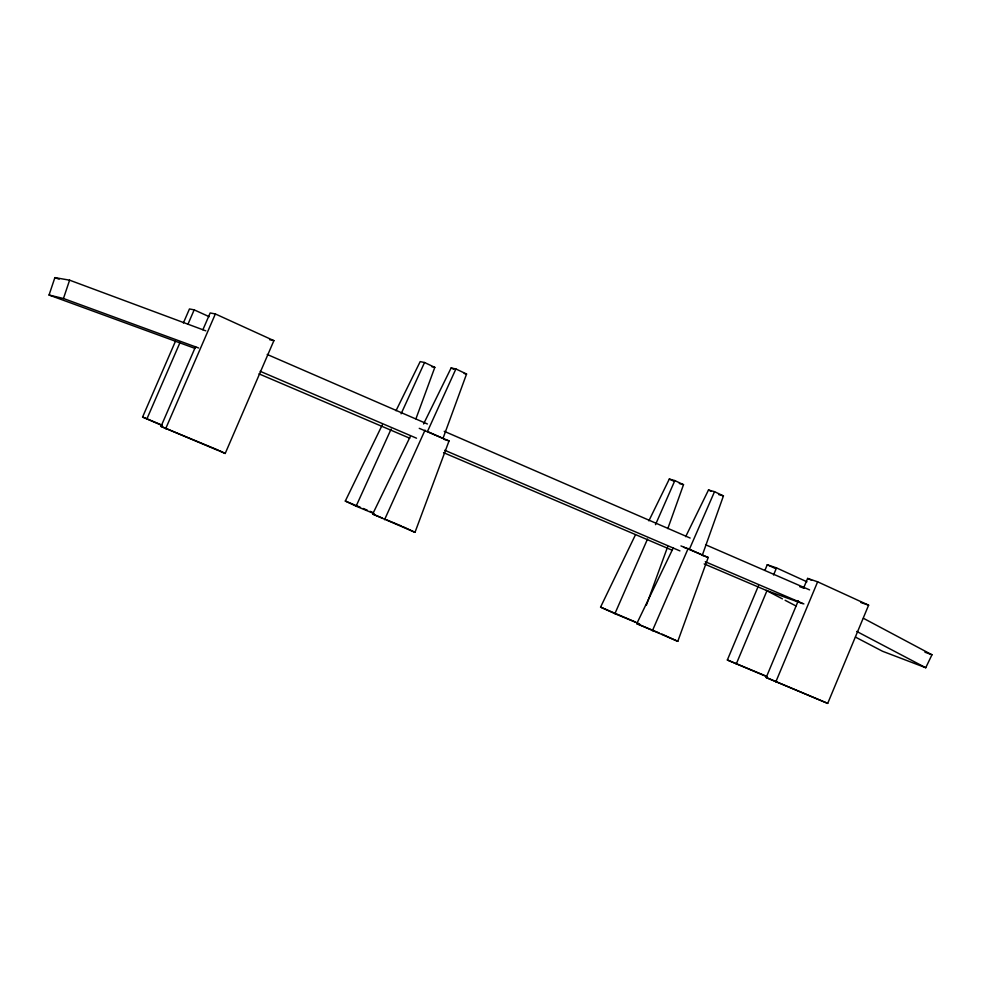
<?xml version="1.0" encoding="UTF-8"?>
<svg xmlns="http://www.w3.org/2000/svg" width="981" height="981" viewBox="0 0 981 981"><rect width="100%" height="100%" fill="white"/><g stroke="black" fill="none" stroke-linecap="round" stroke-linejoin="round"><path stroke-width="1.47" d="M195.096 348.427L49.05 295.023L54.887 277.611L69.602 280.174L205.789 330.83M49.05 295.023L63.458 298.494L69.602 280.174M702.371 555.062L723.438 495.908L714.524 491.677L708.49 489.997L685.67 536.668M667.816 528.575L683.512 484.675L674.842 480.592L669.312 479.047L648.858 520.837M673.199 548.036L636.767 623.658L677.797 641.341L708.208 557.453L680.961 545.927M646.356 605.265L667.767 546.466M466.564 374.019L442.983 438.446L427.483 431.481L455.907 368.954L466.564 374.019L464.148 373.516M415.932 418.813L434.816 367.36L424.54 362.516L420.187 361.609L396.005 410.72M410.303 436.52L372.682 514.069L415 532.34L449.028 440.91L419.255 428.341M803.525 588.195L807.621 578.422L817.639 581.807L868.614 605.179L827.706 703.389L766.173 677.528L798.276 600.752M775.824 681.893L817.639 581.807M767.179 676.841L727.35 659.992L758.46 585.78M764.91 570.378L767.252 564.774L776.511 567.901L806.922 581.794M736.253 664.014L767.044 590.525M773.555 574.976L776.511 567.901M195.599 346.575L161.019 426.416L225.213 453.455L273.895 340.64L215.366 313.957L210.167 312.951L202.883 329.763M162.098 425.533L142.588 417.035L175.464 341.241M183.373 322.982L189.456 308.954L194.177 309.861L209.235 316.704M146.782 419.169L180.197 342.099M188.107 323.877L194.177 309.861M165.642 428.771L215.366 313.957M652.377 630.795L688.184 548.453M635.455 534.804L600.58 607.116L614.903 613.665L647.534 539.023M683.782 547.263L689.41 549.237L714.524 491.677M655.504 524.663L674.842 480.592M384.552 519.709L425.043 430.132M382.345 424.773L345.312 501.046L356.115 506.184L391.125 429.065M401.106 413.81L424.54 362.516M855.481 637.11L882.544 651.274L925.745 667.73L931.95 654.781L863.439 618.3M423.571 423.964L451.125 367.973L455.907 368.954M431.873 366.747L434.816 367.36M269.567 339.671L273.895 340.64M679.33 483.498L683.512 484.675M718.582 494.547L723.438 495.908M443.817 439.28L449.028 440.91M860.889 602.518L868.614 605.179M799.748 586.699L803.954 588.171M701.623 555.136L708.208 557.453M704.186 563.903L766.186 590.366L802.519 603.597M63.458 298.494L198.616 347.985M924.948 652.206L931.95 654.781M54.887 277.611L59.167 279.205M345.312 501.046L360.432 507.336M363.191 508.477L367.311 510.194M370.058 511.334L372.817 512.474M600.58 607.116L635.59 622.089M142.588 417.035L162.38 425.251M727.35 659.992L766.492 676.228M356.115 506.184L374.264 513.725M614.903 613.665L639.575 623.916M161.019 426.416L218.579 450.279M372.682 514.069L382.222 518.029M386.306 519.722L401.29 525.939M636.767 623.658L659.085 632.929M766.173 677.528L827.706 703.389M258.984 373.859L409.727 438.213M443.547 452.646L671.789 550.071M260.173 371.296L416.52 438.2M444.7 450.254L679.931 550.893M705.29 561.733L803.893 603.928M267.188 354.448L427.373 423.976M444.234 431.297L690.134 538.042M705.597 544.749L809.583 589.888M689.41 549.237L701.072 554.473M767.252 564.774L775.505 568.539M661.868 634.082L677.797 641.341M807.621 578.422L811.728 580.298M669.312 479.047L674.241 481.364M402.651 526.503L415 532.34M451.125 367.973L453.774 369.236M708.49 489.997L711.029 491.199M219.977 450.855L225.213 453.455M766.186 590.366L782.421 598.864M785.119 600.286L795.947 605.951M856.756 631.445L925.745 667.73"/></g></svg>
